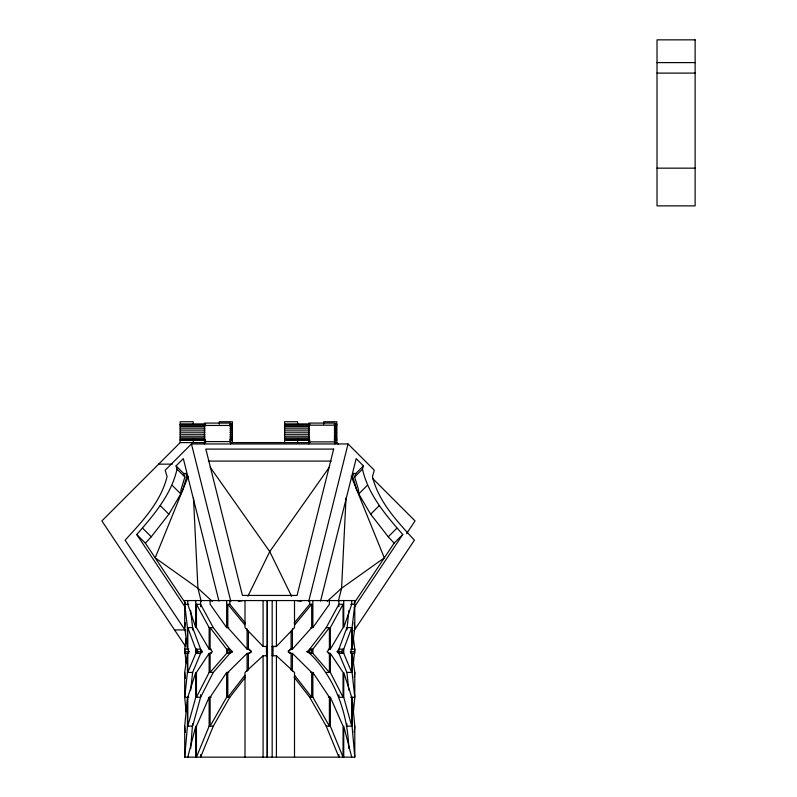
<?xml version="1.0" encoding="UTF-8"?>
<svg xmlns="http://www.w3.org/2000/svg" width="797" height="797" viewBox="0 0 797 797"><rect width="100%" height="100%" fill="white"/><g stroke="black" fill="none" stroke-linecap="round" stroke-linejoin="round"><path stroke-width="1.2" d="M346.028 498.125L341.574 588.266L338.277 601.466M354.127 603.15L394.136 543.136L388.259 536.809L370.655 514.195L358.73 493.931L358.511 489.796L354.645 476.995L355.751 473.577L363.442 465.886L356.179 458.624L320.563 601.077M184.715 757.15L187.434 726.147L187.434 697.255L184.715 726.147L184.715 757.15L354.795 757.15L354.795 726.147L352.075 697.255L352.075 726.147L354.795 757.15M190.652 748.473L192.615 723.736M354.247 732.343L354.795 726.147M353.43 711.701L354.795 697.255L354.795 672.439L352.075 653.391L352.075 672.439L354.795 697.255L350.65 697.255M188.859 697.255L184.715 697.255L184.715 672.439L187.434 653.391L187.434 672.439L184.715 697.255L186.08 711.701M190.672 690.162L192.615 672.439L200.595 653.391L200.595 649.166L192.615 627.618L190.613 610.412M354.276 677.171L354.795 672.439M188.859 604.275L184.715 604.275L187.434 627.618L187.434 649.166L184.715 627.618L185.293 622.696M348.907 610.412L346.894 630.009M184.715 627.618L184.715 600.559L354.795 600.559L354.795 627.618L352.075 649.166L352.075 627.618L354.795 604.275L350.65 604.275M186.08 638.387L184.715 649.166L186.08 662.915M353.43 662.915L354.795 649.166L353.43 638.387M350.65 653.391L354.795 653.391L354.795 649.166L350.65 649.166M188.859 649.166L184.715 649.166L184.715 653.391L188.859 653.391M308.678 601.466L348.05 443.959L191.459 443.959L165.188 470.23L167.061 476.606C160.964 501.881 142.165 521.497 125.119 540.197L185.571 630.875M187.793 757.15L195.773 726.147L195.773 757.15M195.773 697.255L187.793 726.147L187.793 697.255L195.773 672.439L195.773 697.255L200.595 697.255L213.287 672.439L229.825 653.391L232.525 651.727L229.825 649.166L213.287 627.618L200.595 604.275L196.451 604.275L196.451 627.618L209.143 649.166L211.215 649.166M354.645 476.995L362.476 469.154L363.442 465.886M185.302 607.344L136.745 534.508C153.592 515.29 171.305 494.708 177.034 469.154L176.067 465.886L183.33 458.624L218.946 601.077M176.067 465.886L183.758 473.577L184.864 476.995L180.999 489.796L180.78 493.931L168.854 514.195L151.261 536.809L145.373 543.136L185.382 603.15M343.736 649.166L351.716 627.618L351.716 649.166L350.6 651.727L351.716 653.391L351.716 672.439L343.736 653.391L343.736 649.166L338.914 649.166L337.141 651.727L338.914 653.391L346.894 672.439L348.837 690.162M188.301 476.267L155.196 557.87L197.935 588.266L212.311 601.376M209.143 697.255L209.143 726.147L196.451 757.15L196.451 726.147L209.143 697.255L211.215 697.255M245.376 677.211L229.825 697.255L213.287 726.147L200.595 757.15L200.595 754.669M195.773 653.391L187.793 672.439L187.793 653.391L188.909 651.727L187.793 649.166L187.793 627.618L195.773 649.166L195.773 653.391L200.595 653.391L202.368 651.727L200.595 649.166L195.773 649.166M247.897 596.246L269.745 551.614L329.35 467.201M209.143 653.391L209.143 672.439L196.451 697.255L196.451 672.439L209.143 653.391L211.215 653.391M348.857 748.473C347.661 713.484 335.338 677.958 309.684 653.391L306.984 651.727L309.684 649.166L326.222 627.618L338.914 604.275L343.059 604.275L343.059 627.618L330.366 649.166L328.294 649.166M330.366 649.166L330.366 627.618L343.059 604.275M226.647 672.439L226.647 697.255L210.109 726.147L210.109 697.255L226.647 672.439L228.769 672.439M181.208 492.516L182.812 489.796L186.797 476.606L185.84 473.368L183.758 473.577M354.207 607.344L402.764 534.508C385.917 515.29 368.204 494.708 362.476 469.154M406.53 533.721L415.068 520.919L372.807 478.658M353.938 630.875L414.39 540.197C397.344 521.497 378.545 501.881 372.448 476.606L374.321 470.23L348.05 443.959M341.285 651.727L343.059 649.166L343.059 653.391L341.285 651.727L337.141 651.727M310.75 627.618L312.862 627.618L329.4 604.275L329.4 600.559M312.862 649.166L329.4 627.618L329.4 649.166L327.089 651.727L329.4 653.391L329.4 672.439L312.862 653.391L312.862 649.166L309.684 649.166M244.868 675.308L227.822 697.255L227.822 672.439L247.09 653.391L249.082 653.391L251.015 652.285M294.272 622.945L309.684 604.275L309.684 600.559M294.731 624.808L311.687 604.275L309.684 604.275M226.647 653.391L210.109 672.439L210.109 653.391L212.42 651.727L210.109 649.166L210.109 627.618L226.647 649.166L226.647 653.391L229.825 653.391M288.255 651.089L290.427 649.166L292.419 649.166L311.687 627.618L311.687 604.275M205.656 442.614L180.172 442.614L101.877 520.919L185.571 646.447M358.73 493.931L367.357 485.303M370.655 514.195L379.282 505.567M388.259 536.809L396.886 528.182M394.136 543.136L402.764 534.508M308.987 651.727L311.687 649.166L311.687 653.391L308.987 651.727L306.984 651.727M198.224 651.727L196.451 653.391L196.451 649.166L198.224 651.727L202.368 651.727M267.334 655.772L263.08 655.772L244.998 672.439L244.998 757.15M327.198 601.376L341.574 588.266L384.313 557.87L351.208 476.267M230.522 651.727L227.822 653.391L227.822 649.166L230.522 651.727L232.525 651.727M238.283 601.406L243.055 600.559M276.429 600.559L276.429 646.467L272.175 646.487L276.429 646.467L294.511 627.618L294.511 600.559M657.017 62.604L695.123 62.604M657.017 73.105L695.123 73.105M657.017 168.157L695.123 168.157M180.172 424.114L205.656 424.114M230.004 424.114L232.375 424.114M284.569 424.114L310.053 424.114M334.401 424.114L336.772 424.114M180.172 424.383L205.028 424.383M229.885 424.383L232.375 424.383M284.569 424.383L309.425 424.383M334.282 424.383L336.772 424.383M180.172 425.19L205.028 425.19M229.885 425.19L232.375 425.19M284.569 425.19L336.772 425.19M204.51 425.459L230.602 425.459M180.172 426.475L205.028 426.475M229.885 426.475L232.375 426.475M284.569 426.475L309.425 426.475M334.282 426.475L336.772 426.475M180.172 428.148L205.028 428.148M229.885 428.148L232.375 428.148M284.569 428.148L309.425 428.148M334.282 428.148L336.772 428.148M180.172 430.091L205.028 430.091M229.885 430.091L232.375 430.091M284.569 430.091L309.425 430.091M334.282 430.091L336.772 430.091M180.172 432.183L205.028 432.183M229.885 432.183L232.375 432.183M284.569 432.183L309.425 432.183M334.282 432.183L336.772 432.183M180.172 434.265L205.028 434.265M229.885 434.265L232.375 434.265M284.569 434.265L309.425 434.265M334.282 434.265L336.772 434.265M180.172 436.208L205.028 436.208M229.885 436.208L232.375 436.208M284.569 436.208L309.425 436.208M334.282 436.208L336.772 436.208M180.172 437.882L205.028 437.882M229.885 437.882L232.375 437.882M284.569 437.882L309.425 437.882M334.282 437.882L336.772 437.882M180.172 439.167L205.028 439.167M229.885 439.167L232.375 439.167M284.569 439.167L309.425 439.167M334.282 439.167L336.772 439.167M180.172 439.974L205.028 439.974M229.885 439.974L232.375 439.974M284.569 439.974L309.425 439.974M334.282 439.974L336.772 439.974M180.172 440.243L205.656 440.243M230.004 440.243L232.375 440.243M284.569 440.243L310.053 440.243M334.401 440.243L336.772 440.243M204.51 441.588L230.602 441.588M308.907 441.877L334.999 441.877M230.004 442.614L310.053 442.614M334.401 442.614L336.772 442.614L338.526 444.377M208.336 461.094L331.173 461.094M158.643 464.143L172.291 464.143M251.254 651.089L249.082 649.166L247.09 649.166L227.822 627.618L227.822 604.275L229.825 604.275L245.237 622.945M187.434 627.618L192.615 627.618L192.615 630.009M196.451 604.275L209.143 627.618L213.287 627.618M210.109 600.559L210.109 604.275L226.647 627.618L228.769 627.618M326.222 627.618L330.366 627.618M352.075 627.618L346.894 627.618L338.914 649.166L338.914 653.391L343.736 653.391M174.563 629.939L185.751 629.939M244.998 600.559L244.998 627.618L263.08 646.467L267.334 646.467M226.647 649.166L229.825 649.166M185.093 651.727L189.238 651.727M350.272 651.727L354.416 651.727M294.641 675.308L311.687 697.255L311.687 672.439L292.419 653.391L290.427 653.391L288.494 652.285M309.684 653.391L312.862 653.391M328.294 653.391L330.366 653.391L343.059 672.439L343.059 697.255L330.366 672.439L330.366 653.391M272.175 655.772L276.429 655.772L294.511 672.439L294.511 757.15M187.434 672.439L192.615 672.439M209.143 672.439L213.287 672.439M310.75 672.439L312.862 672.439L329.4 697.255L329.4 726.147L312.862 697.255L312.862 672.439M326.222 672.439L330.366 672.439M346.894 672.439L352.075 672.439M226.647 697.255L229.825 697.255M294.133 677.211L309.684 697.255L312.862 697.255M328.294 697.255L330.366 697.255L343.059 726.147L343.059 757.15L330.366 726.147L330.366 697.255M343.736 697.255L343.736 672.439L351.716 697.255L351.716 726.147L343.736 697.255L338.914 697.255L338.914 694.775M187.434 726.147L192.615 726.147L200.595 697.255L200.595 694.775M209.143 726.147L213.287 726.147M309.684 697.255L326.222 726.147L330.366 726.147M352.075 726.147L346.894 726.147L346.894 723.736M355.751 473.577L353.669 473.368L352.712 476.606L356.697 489.796L358.301 492.516M296.454 600.559L301.226 601.406M177.034 469.154L184.864 476.995M172.152 485.303L180.78 493.931M160.227 505.567L168.854 514.195M142.623 528.182L151.261 536.809M136.745 534.508L145.373 543.136M227.822 604.275L244.779 624.808M210.159 467.201L269.745 551.614L291.602 596.276M326.222 726.147L338.914 757.15L338.914 754.669M351.716 757.15L343.736 726.147L343.736 757.15M201.233 601.466L197.935 588.266L193.482 498.125M191.459 443.959L230.831 601.466M354.217 622.696L354.795 627.618M184.715 672.439L185.362 678.347M184.715 726.147L185.263 732.343M351.716 600.559L351.716 604.275L343.736 627.618L343.736 600.559M338.914 600.559L338.914 606.726M336.772 442.614L336.772 421.743L323.721 421.743L323.721 424.193M334.999 443.959L334.999 423.077L308.907 423.077L308.907 443.959M312.862 600.559L312.862 627.618M297.62 424.383L297.62 421.743L284.569 421.743L284.569 442.614M297.62 438.938L297.62 442.614M292.419 628.813L292.419 649.166M292.419 653.391L292.419 671.253M291.104 631.204L291.104 649.166L288.215 651.727L291.104 653.391L291.104 670.058M276.429 655.772L276.429 757.15M273.022 646.467L273.022 655.772M272.345 646.467L272.345 655.772M272.175 600.559L272.175 757.15M267.334 600.559L267.334 757.15M267.164 600.559L267.164 757.15M266.487 646.467L266.487 655.772M263.08 600.559L263.08 646.467M263.08 655.772L263.08 757.15M248.405 631.204L248.405 649.166L251.294 651.727L248.405 653.391L248.405 670.058M247.09 628.813L247.09 649.166M247.09 653.391L247.09 671.253M232.375 442.614L232.375 421.743L219.324 421.743L219.324 424.193M230.602 443.959L230.602 423.077L204.51 423.077L204.51 443.959M229.825 600.559L229.825 604.275M226.647 600.559L226.647 627.618M209.143 627.618L209.143 649.166M200.595 600.559L200.595 606.726M195.773 600.559L195.773 627.618L187.793 604.275L187.793 600.559M193.223 424.383L193.223 421.743L180.172 421.743L180.172 442.614M193.223 438.938L193.223 442.614M333.654 449.1L297.062 595.449L242.437 595.419L205.855 449.1L333.654 449.1M695.123 39.85L657.017 39.85L657.017 205.875L695.123 205.875L695.123 39.85"/></g></svg>
